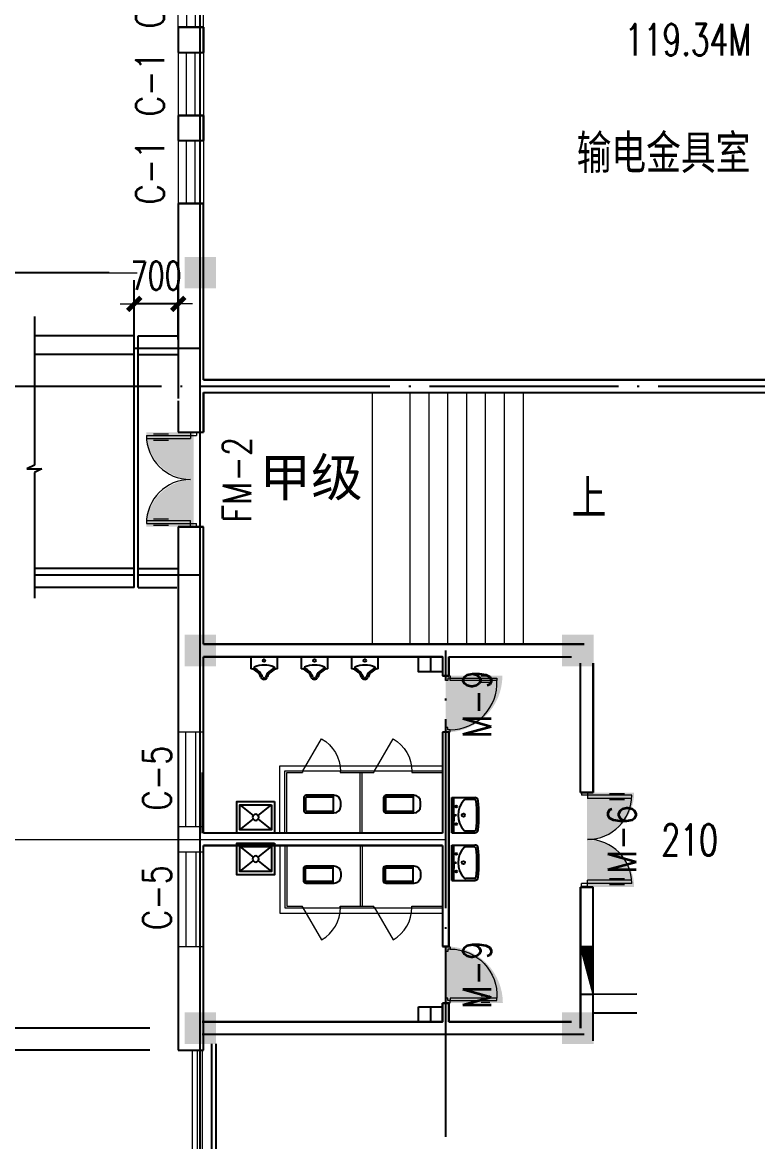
# Model space of a CAD drawing. Extents: x -220435 to 246757, y -381552 to -223577.
# Drawn here: x -38924 to -27240, y -312890 to -295113 of the extents above; entities that cross this region are included whole.
import ezdxf
from ezdxf.enums import TextEntityAlignment as Align

# ---------------------------------------------------------------- set-up
doc = ezdxf.new("R2010")
doc.units = 0
doc.header["$LTSCALE"] = 1500
doc.header["$MEASUREMENT"] = 0
doc.linetypes.add('DASH', pattern=[0.35, 0.25, -0.1])
doc.linetypes.add('DOTE', pattern=[2.42, 2, -0.2, 0.02, -0.2])
doc.layers.get('0').update_dxf_attribs({"linetype": 'CONTINUOUS'})
doc.layers.get('DEFPOINTS').update_dxf_attribs({"linetype": 'CONTINUOUS'})
for name, color, linetype in [('AXIS', 7, 'CONTINUOUS'), ('COLUMN', 7, 'CONTINUOUS'), ('DOTE', 7, 'DOTE'), ('JELIBTLTC', 7, 'CONTINUOUS'), ('LVTRY', 7, 'CONTINUOUS'), ('PUB_WALL', 7, 'CONTINUOUS'), ('STAIR', 7, 'CONTINUOUS'), ('WALL', 7, 'CONTINUOUS'), ('WINDOW_TEXT', 7, 'CONTINUOUS'), ('模压门', 90, 'CONTINUOUS'), ('防火门', 10, 'CONTINUOUS')]:
    doc.layers.add(name, color=color, linetype=linetype)
for name, color, linetype, lineweight in [('PUB_DIM', 7, 'CONTINUOUS', 0), ('WINDOW', 7, 'CONTINUOUS', 0), ('我的', 7, 'CONTINUOUS', 0)]:
    doc.layers.add(name, color=color, linetype=linetype, lineweight=lineweight)
doc.styles.add('_SIMPLEX', font='SIMPLEX.shx', dxfattribs={"width": 0.8})
doc.styles.add('DIM_FONT', font='TXT.shx', dxfattribs={"width": 0.7})
doc.styles.add('HZ4', font='')
doc.styles.add('JELIBTLZX1', font='arial.ttf', dxfattribs={"width": 0.65})
doc.styles.add('SIMPLEX', font='SIMPLEX.SHX')
doc.styles.get('HZ4').set_extended_font_data('SimSun')
doc.dimstyles.new('DIMN150', dxfattribs={"dimscale": 1.5, "dimtxt": 300, "dimasz": 1, "dimexe": 250, "dimexo": 300, "dimgap": 150, "dimtad": 1, "dimdec": 0, "dimzin": 0, "dimdsep": 46, "dimtxsty": 'DIM_FONT', "dimblk": '_DIMX', "dimcen": 0.09, "dimclrt": 7, "dimadec": 0, "dimazin": 0, "dimtfac": 1, "dimtdec": 0, "dimtix": 1, "dimtmove": 2, "dimatfit": 3, "dimldrblk": '_DIMX', "dimfxl": 1, "dimtolj": 1, "dimtzin": 0, "dimarcsym": 0})

# ---------------------------------------------------------------- blocks, each defined once
blk = doc.blocks.new('_DBLK')
blk.add_line((-0.5, 0), (0, -0.866))
blk.add_arc((-0.5, 0), 1, 300, 0)
at = {"layer": 'WINDOW_TEXT', "style": 'SIMPLEX', "flags": 9}
blk.add_attdef('A', text='', height=1, dxfattribs=at).set_placement((0, 1.5), align=Align.MIDDLE)
blk = doc.blocks.new('_GCBLK')
at = {"linetype": 'DASH'}
for p, q in [((-0.5, -0.5), (-0.5, 0.5)), ((0.5, -0.5), (0.5, 0.5)), ((-0.5, 0.2), (0.5, 0.2)), ((-0.5, -0.2), (0.5, -0.2))]:
    blk.add_line(p, q, dxfattribs=at)
at = {"layer": 'WINDOW_TEXT', "style": 'SIMPLEX', "flags": 9}
blk.add_attdef('A', text='', height=1, dxfattribs=at).set_placement((0, 1.5), align=Align.MIDDLE)
blk = doc.blocks.new('_DIMX')
blk.add_line((-150, 0), (150, 0))
at = {"const_width": 50}
blk.add_lwpolyline([(-70, -70), (70, 70)], dxfattribs=at)
blk = doc.blocks.new('*D930')
at = {"layer": 'DEFPOINTS', "color": 0, "lineweight": 20}
for p in [(-37097, -269089), (-46839, -347679), (-37097, -347679)]:
    blk.add_point(p, dxfattribs=at)
at = {"layer": 'PUB_DIM', "color": 0, "lineweight": -2}
for p, q in [((-37547, -269089), (-47214, -269089)), ((-46839, -269091), (-46839, -347678)), ((-37547, -347679), (-47214, -347679))]:
    blk.add_line(p, q, dxfattribs=at)
at = {"layer": 'PUB_DIM', "color": 0, "lineweight": -2, "xscale": 1.5, "yscale": 1.5, "zscale": 1.5}
for p, rotation in [((-46839, -269089), 90), ((-46839, -347679), 270)]:
    blk.add_blockref('_DIMX', p, dxfattribs=dict(at, rotation=rotation))
at = {"layer": 'PUB_DIM', "color": 7, "insert": (-47289, -308384), "char_height": 450, "attachment_point": 5, "rotation": 90, "style": 'DIM_FONT'}
blk.add_mtext('\\A1;78590', dxfattribs=at)
blk = doc.blocks.new('*D876')
at = {"layer": 'DEFPOINTS', "color": 0, "lineweight": 20}
for p in [(-44424, -311089), (-36447, -311089), (-36447, -311439)]:
    blk.add_point(p, dxfattribs=at)
at = {"layer": 'PUB_DIM', "color": 0, "lineweight": -2}
for p, q in [((-36897, -311089), (-44799, -311089)), ((-44424, -311088), (-44424, -311086)), ((-44424, -311439), (-44424, -311089)), ((-36897, -311439), (-44799, -311439)), ((-44424, -311441), (-44424, -311442))]:
    blk.add_line(p, q, dxfattribs=at)
at = {"layer": 'PUB_DIM', "color": 0, "lineweight": -2, "xscale": 1.5, "yscale": 1.5, "zscale": 1.5}
for p, rotation in [((-44424, -311089), 270), ((-44424, -311439), 90)]:
    blk.add_blockref('_DIMX', p, dxfattribs=dict(at, rotation=rotation))
at = {"layer": 'PUB_DIM', "color": 7, "insert": (-44874, -311605), "char_height": 450, "attachment_point": 5, "rotation": 90, "style": 'DIM_FONT'}
blk.add_mtext('\\A1;350', dxfattribs=at)
blk = doc.blocks.new('*D877')
at = {"layer": 'DEFPOINTS', "color": 0, "lineweight": 20}
for p in [(-44424, -311439), (-36447, -311439), (-36447, -316739)]:
    blk.add_point(p, dxfattribs=at)
at = {"layer": 'PUB_DIM', "color": 0, "lineweight": -2}
for p, q in [((-36897, -311439), (-44799, -311439)), ((-44424, -316738), (-44424, -311441)), ((-36897, -316739), (-44799, -316739))]:
    blk.add_line(p, q, dxfattribs=at)
at = {"layer": 'PUB_DIM', "color": 0, "lineweight": -2, "xscale": 1.5, "yscale": 1.5, "zscale": 1.5}
for p, rotation in [((-44424, -311439), 90), ((-44424, -316739), 270)]:
    blk.add_blockref('_DIMX', p, dxfattribs=dict(at, rotation=rotation))
at = {"layer": 'PUB_DIM', "color": 7, "insert": (-44874, -314089), "char_height": 450, "attachment_point": 5, "rotation": 90, "style": 'DIM_FONT'}
blk.add_mtext('\\A1;5300', dxfattribs=at)
blk = doc.blocks.new('*D912')
at = {"layer": 'DEFPOINTS', "color": 0, "lineweight": 20}
for p in [(-37097, -311089), (-45639, -317089), (-37097, -317089)]:
    blk.add_point(p, dxfattribs=at)
at = {"layer": 'PUB_DIM', "color": 0, "lineweight": -2}
for p, q in [((-37547, -311089), (-46014, -311089)), ((-45639, -311091), (-45639, -317088)), ((-37547, -317089), (-46014, -317089))]:
    blk.add_line(p, q, dxfattribs=at)
at = {"layer": 'PUB_DIM', "color": 0, "lineweight": -2, "xscale": 1.5, "yscale": 1.5, "zscale": 1.5}
for p, rotation in [((-45639, -311089), 90), ((-45639, -317089), 270)]:
    blk.add_blockref('_DIMX', p, dxfattribs=dict(at, rotation=rotation))
at = {"layer": 'PUB_DIM', "color": 7, "insert": (-46089, -314089), "char_height": 450, "attachment_point": 5, "rotation": 90, "style": 'DIM_FONT'}
blk.add_mtext('\\A1;6000', dxfattribs=at)
blk = doc.blocks.new('M_A23MCU')
for p, q in [((-0.454, 0.081), (-0.454, 0.905)), ((-0.454, 0.905), (-0.413, 0.905)), ((-0.413, 0.905), (-0.413, 0.081)), ((-0.489, 0.782), (-0.489, 0.624)), ((-0.378, 0.782), (-0.378, 0.624)), ((-0.495, -0.002), (-0.495, 0.081)), ((-0.495, 0.081), (-0.454, 0.081)), ((-0.413, 0.081), (-0.454, 0.081)), ((-0.454, 0.081), (-0.454, 0.039)), ((-0.454, 0.039), (-0.413, 0.039)), ((-0.413, 0.039), (-0.413, -0.002)), ((0.412, 0.039), (0.412, -0.002)), ((0.453, 0.039), (0.412, 0.039)), ((0.453, 0.081), (0.453, 0.039)), ((0.494, 0.081), (0.453, 0.081)), ((0.494, -0.002), (0.494, 0.081)), ((-0.413, -0.002), (-0.495, -0.002)), ((-0.495, -0.002), (-0.495, -0.002)), ((0.412, -0.002), (0.494, -0.002)), ((0.494, -0.002), (0.494, -0.002))]:
    blk.add_line(p, q)
blk.add_arc((-0.372, 0.082), 0.825, 359.9283, 92.866)
blk = doc.blocks.new('_FZH')
blk.add_solid([(-0.5, -0.5), (0.5, -0.5), (-0.5, 0.5), (0.5, 0.5)])
blk = doc.blocks.new('*D776')
at = {"layer": 'DEFPOINTS', "color": 0, "lineweight": 20}
for p in [(-37097, -293089), (-45639, -299089), (-37097, -299089)]:
    blk.add_point(p, dxfattribs=at)
at = {"layer": 'PUB_DIM', "color": 0, "lineweight": -2}
for p, q in [((-37547, -293089), (-46014, -293089)), ((-45639, -293091), (-45639, -299088)), ((-37547, -299089), (-46014, -299089))]:
    blk.add_line(p, q, dxfattribs=at)
at = {"layer": 'PUB_DIM', "color": 0, "lineweight": -2, "xscale": 1.5, "yscale": 1.5, "zscale": 1.5}
for p, rotation in [((-45639, -293089), 90), ((-45639, -299089), 270)]:
    blk.add_blockref('_DIMX', p, dxfattribs=dict(at, rotation=rotation))
at = {"layer": 'PUB_DIM', "color": 7, "insert": (-46089, -296089), "char_height": 450, "attachment_point": 5, "rotation": 90, "style": 'DIM_FONT'}
blk.add_mtext('\\A1;6000', dxfattribs=at)
blk = doc.blocks.new('_LV1')
for p, q in [((-280, 0), (280, 0)), ((-280, 0), (-280, -361)), ((280, 0), (280, -361)), ((-280, -29), (280, -29)), ((0, -29), (-90, -29)), ((-90, -29), (90, -29)), ((-251, -356), (-251, -214)), ((251, -356), (251, -215))]:
    blk.add_line(p, q)
for centre, radius in [((-139, -69), 15), ((1, -182), 24.9), ((0, -57), 8), ((139, -69), 15)]:
    blk.add_circle(centre, radius)
for centre, radius, start, end in [((0, -452), 354, 46.7581, 133.1543), ((-223, -214), 28, 133.1543, 180), ((223, -215), 28, 0, 46.7581), ((-224, -361), 56, 180, 263.481), ((-223, -356), 28, 180, 263.4984), ((0, 1600), 2029, 263.481, 276.519), ((0, 1600), 1997, 263.4984, 276.5122), ((223, -356), 28, 276.5122, 0), ((224, -361), 56, 276.519, 0)]:
    blk.add_arc(centre, radius, start, end)
blk = doc.blocks.new('*D779')
at = {"layer": 'DEFPOINTS', "color": 0, "lineweight": 20}
for p in [(-37147, -299585), (-37147, -300598), (-36447, -300598)]:
    blk.add_point(p, dxfattribs=at)
at = {"layer": 'WINDOW', "color": 0, "lineweight": -2}
for p, q in [((-37147, -300148), (-37147, -299210)), ((-36447, -300148), (-36447, -299210)), ((-37149, -299585), (-37150, -299585)), ((-36447, -299585), (-37147, -299585)), ((-36446, -299585), (-36444, -299585))]:
    blk.add_line(p, q, dxfattribs=at)
at = {"layer": 'WINDOW', "color": 0, "lineweight": -2, "xscale": 1.5, "yscale": 1.5, "zscale": 1.5}
blk.add_blockref('_DIMX', (-37147, -299585), dxfattribs=at)
at = {"layer": 'WINDOW', "color": 0, "lineweight": -2, "xscale": 1.5, "yscale": 1.5, "zscale": 1.5, "rotation": 180}
blk.add_blockref('_DIMX', (-36447, -299585), dxfattribs=at)
at = {"layer": 'WINDOW', "color": 7, "insert": (-36797, -299135), "char_height": 450, "attachment_point": 5, "style": 'DIM_FONT'}
blk.add_mtext('\\A1;700', dxfattribs=at)
blk = doc.blocks.new('M_A20TUI')
for p, q in [((-0.483, 0.396), (-0.483, 0.235)), ((-0.467, 0.471), (-0.467, -0.062)), ((-0.433, 0.47), (-0.433, 0.004)), ((-0.417, 0.396), (-0.417, 0.235)), ((0.417, 0.396), (0.417, 0.235)), ((0.433, 0.47), (0.433, 0.004)), ((0.467, 0.471), (0.467, -0.062)), ((0.483, 0.396), (0.483, 0.235)), ((-0.5, 0.004), (-0.433, 0.004)), ((-0.5, 0.004), (-0.5, -0.062)), ((0.5, 0.004), (0.433, 0.004)), ((0.5, 0.004), (0.5, -0.062)), ((-0.5, -0.062), (-0.467, -0.062)), ((0.5, -0.062), (0.467, -0.062))]:
    blk.add_line(p, q)
for centre, start, end in [((-0.467, 0.004), 0, 90), ((0.467, 0.004), 90, 180)]:
    blk.add_arc(centre, 0.467, start, end)
blk = doc.blocks.new('_LV12')
for p, q in [((-250, -50), (-39, -219)), ((39, -219), (250, -50)), ((-250, -450), (-39, -281)), ((39, -281), (250, -450))]:
    blk.add_line(p, q)
for points in [[(300, -500), (300, 0), (-300, 0), (-300, -500)], [(250, -450), (250, -50), (-250, -50), (-250, -450)]]:
    blk.add_lwpolyline(points, close=True)
blk.add_circle((0, -250), 50)
blk = doc.blocks.new('_LV6')
for p, q in [((-140, -340), (-140, -780)), ((-110, -340), (-110, -770)), ((100, -300), (-100, -300)), ((100, -330), (-100, -330)), ((110, -770), (110, -340)), ((140, -780), (140, -340)), ((140, -770), (-140, -770)), ((-30, -890), (30, -890))]:
    blk.add_line(p, q)
for centre, radius, start, end in [((-100, -340), 40, 90, 180), ((-100, -340), 10, 90, 180), ((100, -340), 40, 0, 90), ((100, -340), 10, 0, 90), ((-30, -780), 110, 180, 270), ((30, -780), 110, 270, 0)]:
    blk.add_arc(centre, radius, start, end)
blk = doc.blocks.new('_LV8')
for p, q in [((-205, 0), (205, 0)), ((-205, -191), (-205, 0)), ((205, 0), (205, -191))]:
    blk.add_line(p, q)
blk.add_circle((0, -60), 20)
for centre, radius, start, end in [((-152, -175), 10, 114.1084, 248.1394), ((5, -526), 395, 66.6675, 114.1084), ((158, -173), 10, 290.4941, 66.6675), ((-243, -391), 203, 19.2639, 79.2894), ((-243, -401), 233, 19.2639, 68.1394), ((0, -306), 54, 199.2639, 269.7777), ((0, -316), 24, 199.2639, 269.4998), ((0, -306), 54, 270.2223, 340.7361), ((0, -316), 24, 270.5002, 340.7361), ((243, -401), 233, 110.4941, 160.7361), ((243, -391), 203, 100.7106, 160.7361)]:
    blk.add_arc(centre, radius, start, end)
blk = doc.blocks.new('_WBLK')
for p, q in [((-0.5, 0.5), (0.5, 0.5)), ((0.5, 0.167), (-0.5, 0.167)), ((0.5, -0.167), (-0.5, -0.167)), ((-0.5, -0.5), (0.5, -0.5))]:
    blk.add_line(p, q)
at = {"layer": 'WINDOW_TEXT', "style": 'SIMPLEX', "flags": 9}
blk.add_attdef('A', text='', height=1, dxfattribs=at).set_placement((0, 1.5), align=Align.MIDDLE)

msp = doc.modelspace()

# ---------------------------------------------------------------- hatches: boundary and pattern name
at = {"linetype": 'ByBlock'}
h = msp.add_hatch(dxfattribs=at)
h.set_pattern_fill('ANSI31', color=256, scale=10, style=0)
h.set_pattern_definition([(45, (67789.2715, -456086.6787), (-0.8838834765, 0.8838834765), [])])
h.paths.add_polyline_path([(-29853.3, -309795.9), (-30053.3, -309795.9), (-29853.3, -310545.9)])
at = {"layer": '模压门'}
for points in [[(-31295.9, -305490, -0.4142136), (-32195.9, -306390), (-32195.9, -305490)], [(-29202.3, -307347.5, -0.4142136), (-29952.3, -308097.5), (-29952.3, -307347.5)], [(-29202.3, -308847.5, 0.4142136), (-29952.3, -308097.5), (-29952.3, -308847.5)], [(-31288.4, -310690, 0.4142136), (-32188.4, -309790), (-32188.4, -310690)]]:
    msp.add_hatch(color=256, dxfattribs=at).paths.add_polyline_path(points)
at = {"layer": '防火门'}
for points in [[(-36953.3, -301625.2, 0.4142136), (-36203.3, -302375.2), (-36203.3, -301625.2)], [(-36953.3, -303125.2, -0.4142136), (-36203.3, -302375.2), (-36203.3, -303125.2)]]:
    msp.add_hatch(color=256, dxfattribs=at).paths.add_polyline_path(points)

# ---------------------------------------------------------------- linework, layer by layer
at = {"linetype": 'ByBlock'}
for p, q in [((-32437.1, -305189.3), (-32437.1, -305429.3)), ((-30053.3, -309795.9), (-29853.3, -310545.9)), ((-29853.3, -310839.3), (-29853.3, -310539.3)), ((-29853.3, -310545.9), (-29159, -310543)), ((-32437.1, -310749.3), (-32437.1, -310989.3)), ((-29852.1, -310845.9), (-29157.8, -310843)), ((-35917.1, -311339.3), (-35917.1, -316739.3)), ((-35847.1, -311339.3), (-35847.1, -316739.3))]:
    msp.add_line(p, q, dxfattribs=at)
for points in [[(-32627.1, -305189.3), (-32247.1, -305189.3), (-32247.1, -305429.3), (-32627.1, -305429.3), (-32627.1, -305189.3)], [(-30053.3, -309795.9), (-30053.3, -310545.9), (-29853.3, -310545.9), (-29853.3, -309795.9), (-30053.3, -309795.9)], [(-32627.1, -310749.3), (-32247.1, -310749.3), (-32247.1, -310989.3), (-32627.1, -310989.3), (-32627.1, -310749.3)]]:
    msp.add_lwpolyline(points, dxfattribs=at)
at = {"layer": 'AXIS'}
for p, q in [((-37147.1, -300089.3), (-38733.2, -300089.3)), ((-37147.1, -303789.3), (-37147.1, -300089.3)), ((-37084.1, -303789.3), (-37084.1, -300089.3)), ((-37084.1, -300089.3), (-36447.1, -300089.3)), ((-37147.1, -300389.3), (-38733.2, -300389.3)), ((-37084.1, -300389.3), (-36447.1, -300389.3)), ((-37147.1, -303789.3), (-38733.2, -303789.3)), ((-37147.1, -304089.3), (-37147.1, -303789.3)), ((-37084.1, -303789.3), (-36447.1, -303789.3)), ((-37084.1, -304089.3), (-37084.1, -303789.3)), ((-38733.2, -303889.3), (-37147.1, -303889.3)), ((-37147.1, -304089.3), (-38733.2, -304089.3)), ((-37084.1, -304089.3), (-36467.1, -304089.3))]:
    msp.add_line(p, q, dxfattribs=at)
at = {"layer": 'DOTE'}
for p, q in [((-36097.1, -348513.9), (-36097.1, -267923.9)), ((-36097.1, -349213.9), (-36097.1, -268623.9)), ((-37147.1, -300289.3), (-36097.1, -300289.3)), ((-39712.1, -300889.3), (-19212.3, -300889.3)), ((-37084.1, -303889.3), (-36097.1, -303889.3)), ((-32197.1, -312812.1), (-32197.1, -305089.3))]:
    msp.add_line(p, q, dxfattribs=at)
at = {"layer": 'PUB_DIM'}
for p, q in [((-48338.8, -299089.3), (-37097.1, -299089.3)), ((-41783.1, -308089.3), (-32197.1, -308089.3)), ((-48338.8, -311089.3), (-37097.1, -311089.3))]:
    msp.add_line(p, q, dxfattribs=at)
at = {"layer": 'PUB_WALL'}
for p, q in [((-36447.1, -295189.3), (-36047.1, -295189.3)), ((-36447.1, -295189.3), (-36447.1, -295589.3)), ((-36447.1, -295189.3), (-36447.1, -295589.3)), ((-36047.1, -295189.3), (-36447.1, -295189.3)), ((-36047.1, -295189.3), (-36047.1, -295589.3)), ((-36047.1, -295589.3), (-36047.1, -295189.3)), ((-36447.1, -295589.3), (-36047.1, -295589.3)), ((-36447.1, -295589.3), (-36047.1, -295589.3)), ((-36447.1, -296589.3), (-36047.1, -296589.3)), ((-36447.1, -296589.3), (-36447.1, -296989.3)), ((-36447.1, -296589.3), (-36447.1, -296989.3)), ((-36047.1, -296589.3), (-36447.1, -296589.3)), ((-36047.1, -296589.3), (-36047.1, -296989.3)), ((-36047.1, -296989.3), (-36047.1, -296589.3)), ((-36447.1, -296989.3), (-36047.1, -296989.3)), ((-36447.1, -296989.3), (-36047.1, -296989.3)), ((-36447.1, -297989.3), (-36447.1, -301089.3)), ((-36447.1, -297989.3), (-36047.1, -297989.3)), ((-36047.1, -297989.3), (-36447.1, -297989.3)), ((-36447.1, -297989.3), (-36447.1, -301089.3)), ((-36047.1, -300789.3), (-36047.1, -297989.3)), ((-36047.1, -300789.3), (-36047.1, -297989.3)), ((-36047.1, -300789.3), (-23197.4, -300789.3)), ((-23197.4, -300789.3), (-36047.1, -300789.3)), ((-36447.1, -301123.9), (-36447.1, -301623.9)), ((-36447.1, -301123.9), (-36447.1, -301623.9)), ((-36047.1, -300989.3), (-23197.4, -300989.3)), ((-36047.1, -300989.3), (-36047.1, -301623.9)), ((-36047.1, -301623.9), (-36047.1, -300989.3)), ((-36047.1, -300989.3), (-23197.4, -300989.3)), ((-36447.1, -301623.9), (-36047.1, -301623.9)), ((-36447.1, -301623.9), (-36047.1, -301623.9)), ((-36447.1, -303123.9), (-36447.1, -311439.3)), ((-36447.1, -303123.9), (-36047.1, -303123.9)), ((-36047.1, -303123.9), (-36447.1, -303123.9)), ((-36447.1, -303123.9), (-36447.1, -311439.3)), ((-36047.1, -304989.3), (-36047.1, -303123.9)), ((-36047.1, -304989.3), (-36047.1, -303123.9)), ((-36047.1, -304989.3), (-29997.1, -304989.3)), ((-29997.1, -304989.3), (-36047.1, -304989.3)), ((-32247.1, -305189.3), (-36047.1, -305189.3)), ((-36047.1, -307989.3), (-36047.1, -305189.3)), ((-36047.1, -307989.3), (-36047.1, -305189.3)), ((-36047.1, -305189.3), (-32247.1, -305189.3)), ((-32247.1, -305189.3), (-32247.1, -305489.3)), ((-32247.1, -305189.3), (-32247.1, -305489.3)), ((-32147.1, -305189.3), (-30197.1, -305189.3)), ((-32147.1, -305189.3), (-32147.1, -305489.3)), ((-32147.1, -305489.3), (-32147.1, -305189.3)), ((-32147.1, -305189.3), (-30197.1, -305189.3)), ((-30053.3, -307347.3), (-30053.3, -305289.3)), ((-30053.3, -307347.3), (-30053.3, -305289.3)), ((-29853.3, -307347.3), (-29853.3, -305289.3)), ((-29853.3, -305289.3), (-29853.3, -307347.3)), ((-32147.1, -305489.3), (-32247.1, -305489.3)), ((-32247.1, -305489.3), (-32147.1, -305489.3)), ((-32247.1, -306389.3), (-32247.1, -307989.3)), ((-32147.1, -306389.3), (-32247.1, -306389.3)), ((-32147.1, -306389.3), (-32247.1, -306389.3)), ((-32247.1, -306389.3), (-32247.1, -307989.3)), ((-32147.1, -306389.3), (-32147.1, -308089.3)), ((-32147.1, -308089.3), (-32147.1, -306389.3)), ((-30053.3, -307347.3), (-29853.3, -307347.3)), ((-29853.3, -307347.3), (-30053.3, -307347.3)), ((-32247.1, -307989.3), (-36047.1, -307989.3)), ((-32247.1, -307989.3), (-36047.1, -307989.3)), ((-36047.1, -311439.3), (-36047.1, -308189.3)), ((-32247.1, -308189.3), (-36047.1, -308189.3)), ((-36047.1, -311439.3), (-36047.1, -308189.3)), ((-36047.1, -308189.3), (-32247.1, -308189.3)), ((-32247.1, -308189.3), (-32247.1, -309789.3)), ((-32247.1, -308189.3), (-32247.1, -309789.3)), ((-32147.1, -308089.3), (-32147.1, -309789.3)), ((-32147.1, -309789.3), (-32147.1, -308089.3)), ((-30053.3, -311089.3), (-30053.3, -308847.3)), ((-30053.3, -308847.3), (-29853.3, -308847.3)), ((-29853.3, -308847.3), (-30053.3, -308847.3)), ((-30053.3, -308847.3), (-30053.3, -311089.3)), ((-29853.3, -311289.3), (-29853.3, -308847.3)), ((-29853.3, -311289.3), (-29853.3, -308847.3)), ((-32147.1, -309789.3), (-32247.1, -309789.3)), ((-32247.1, -309789.3), (-32147.1, -309789.3)), ((-32247.1, -310689.3), (-32247.1, -310989.3)), ((-32147.1, -310689.3), (-32247.1, -310689.3)), ((-32247.1, -310689.3), (-32247.1, -310989.3)), ((-32247.1, -310989.3), (-32247.1, -310689.3)), ((-32247.1, -310689.3), (-32147.1, -310689.3)), ((-32247.1, -310689.3), (-32247.1, -310989.3)), ((-32147.1, -310989.3), (-32147.1, -310689.3)), ((-32147.1, -310689.3), (-32147.1, -310989.3)), ((-32247.1, -310989.3), (-36067.1, -310989.3)), ((-36067.1, -310989.3), (-32247.1, -310989.3)), ((-30197.1, -310989.3), (-32147.1, -310989.3)), ((-32147.1, -310989.3), (-30197.1, -310989.3)), ((-29997.1, -311189.3), (-36067.1, -311189.3)), ((-29997.1, -311189.3), (-36067.1, -311189.3)), ((-36447.1, -311439.3), (-36047.1, -311439.3)), ((-36447.1, -311439.3), (-36047.1, -311439.3))]:
    msp.add_line(p, q, dxfattribs=at)
at = {"layer": 'STAIR'}
for p, q in [((-38733.2, -299785.5), (-38733.2, -302143.2)), ((-38733.2, -302143.2), (-38853.2, -302203.2)), ((-38853.2, -302203.2), (-38613.2, -302203.2)), ((-38613.2, -302203.2), (-38733.2, -302263.2)), ((-38733.2, -302263.2), (-38733.2, -304260.8))]:
    msp.add_line(p, q, dxfattribs=at)
at = {"layer": 'WALL'}
for p, q in [((-36447.1, -295189.3), (-36047.1, -295189.3)), ((-36447.1, -295189.3), (-36447.1, -295589.3)), ((-36047.1, -295189.3), (-36047.1, -295589.3)), ((-36447.1, -295589.3), (-36047.1, -295589.3)), ((-36447.1, -296589.3), (-36047.1, -296589.3)), ((-36447.1, -296589.3), (-36447.1, -296989.3)), ((-36047.1, -296589.3), (-36047.1, -296989.3)), ((-36447.1, -296989.3), (-36047.1, -296989.3)), ((-36447.1, -297989.3), (-36447.1, -301089.3)), ((-36447.1, -297989.3), (-36047.1, -297989.3)), ((-36047.1, -300789.3), (-36047.1, -297989.3)), ((-36047.1, -300789.3), (-23197.4, -300789.3)), ((-36447.1, -301123.9), (-36447.1, -301623.9)), ((-36047.1, -300989.3), (-23197.4, -300989.3)), ((-36047.1, -300989.3), (-36047.1, -301623.9)), ((-36447.1, -301623.9), (-36047.1, -301623.9)), ((-36447.1, -303123.9), (-36447.1, -311439.3)), ((-36447.1, -303123.9), (-36047.1, -303123.9)), ((-36047.1, -304989.3), (-36047.1, -303123.9)), ((-36047.1, -304989.3), (-29997.1, -304989.3)), ((-32247.1, -305189.3), (-36047.1, -305189.3)), ((-36047.1, -307989.3), (-36047.1, -305189.3)), ((-32247.1, -305189.3), (-32247.1, -305489.3)), ((-32147.1, -305189.3), (-30197.1, -305189.3)), ((-32147.1, -305189.3), (-32147.1, -305489.3)), ((-30053.3, -307347.3), (-30053.3, -305289.3)), ((-29853.3, -307347.3), (-29853.3, -305289.3)), ((-32147.1, -305489.3), (-32247.1, -305489.3)), ((-32247.1, -306389.3), (-32247.1, -307989.3)), ((-32147.1, -306389.3), (-32247.1, -306389.3)), ((-32147.1, -306389.3), (-32147.1, -308089.3)), ((-30053.3, -307347.3), (-29853.3, -307347.3)), ((-32247.1, -307989.3), (-36047.1, -307989.3)), ((-36047.1, -311439.3), (-36047.1, -308189.3)), ((-32247.1, -308189.3), (-36047.1, -308189.3)), ((-32247.1, -308189.3), (-32247.1, -309789.3)), ((-32147.1, -308089.3), (-32147.1, -309789.3)), ((-30053.3, -311089.3), (-30053.3, -308847.3)), ((-30053.3, -308847.3), (-29853.3, -308847.3)), ((-29853.3, -311289.3), (-29853.3, -308847.3)), ((-32147.1, -309789.3), (-32247.1, -309789.3)), ((-32247.1, -310689.3), (-32247.1, -310989.3)), ((-32147.1, -310689.3), (-32247.1, -310689.3)), ((-32247.1, -310689.3), (-32247.1, -310989.3)), ((-32147.1, -310689.3), (-32147.1, -310989.3)), ((-32247.1, -310989.3), (-36067.1, -310989.3)), ((-32147.1, -310989.3), (-30197.1, -310989.3)), ((-29997.1, -311189.3), (-36067.1, -311189.3)), ((-36447.1, -311439.3), (-36047.1, -311439.3))]:
    msp.add_line(p, q, dxfattribs=at)
at = {"layer": 'WINDOW'}
for p, q in [((-33367.1, -300989.3), (-33367.1, -304989.3)), ((-32767.1, -300989.3), (-32767.1, -304989.3)), ((-32467.1, -300989.3), (-32467.1, -304989.3)), ((-32167.1, -300989.3), (-32167.1, -304989.3)), ((-31867.1, -300989.3), (-31867.1, -304989.3)), ((-31567.1, -300989.3), (-31567.1, -304989.3)), ((-31267.1, -300989.3), (-31267.1, -304989.3)), ((-30967.1, -300989.3), (-30967.1, -304989.3)), ((-34833.6, -307989.3), (-34833.6, -306919.3)), ((-34833.6, -306919.3), (-32247.1, -306919.3)), ((-34753.6, -307989.3), (-34753.6, -306999.3)), ((-34753.6, -306999.3), (-32247.1, -306999.3)), ((-34473.4, -306999.3), (-34473.4, -307029.3)), ((-33873.4, -306999.3), (-33873.4, -307029.3)), ((-33336.8, -306999.3), (-33336.8, -307029.3)), ((-32736.8, -306999.3), (-32736.8, -307029.3)), ((-36067.1, -307989.3), (-36067.1, -307029.3)), ((-34723.6, -307989.3), (-34723.6, -307029.3)), ((-34723.6, -307029.3), (-34473.4, -307029.3)), ((-33873.4, -307029.3), (-33336.8, -307029.3)), ((-33553.6, -307989.3), (-33553.6, -307029.3)), ((-33523.6, -307989.3), (-33523.6, -307029.3)), ((-32736.8, -307029.3), (-32247.1, -307029.3)), ((-34833.6, -308189.3), (-34833.6, -309259.3)), ((-34753.6, -308189.3), (-34753.6, -309179.3)), ((-34723.6, -308189.3), (-34723.6, -309149.3)), ((-33553.6, -308189.3), (-33553.6, -309149.3)), ((-33523.6, -308189.3), (-33523.6, -309149.3)), ((-34833.6, -309259.3), (-32247.1, -309259.3)), ((-34753.6, -309179.3), (-32247.1, -309179.3)), ((-34723.6, -309149.3), (-34473.4, -309149.3)), ((-34473.4, -309179.3), (-34473.4, -309149.3)), ((-33873.4, -309179.3), (-33873.4, -309149.3)), ((-33873.4, -309149.3), (-33336.8, -309149.3)), ((-33336.8, -309179.3), (-33336.8, -309149.3)), ((-32736.8, -309149.3), (-32247.1, -309149.3)), ((-32736.8, -309179.3), (-32736.8, -309149.3)), ((-36227.1, -311439.3), (-36227.1, -316739.3)), ((-36147.1, -311439.3), (-36147.1, -316739.3)), ((-36067.1, -311439.3), (-36067.1, -316739.3))]:
    msp.add_line(p, q, dxfattribs=at)

# ---------------------------------------------------------------- block references
at = {"layer": 'COLUMN', "xscale": 500, "yscale": 500, "zscale": 500}
for p in [(-36097.1, -299089.3), (-36097.1, -305089.3), (-30097.1, -305089.3), (-36097.1, -311089.3), (-30097.1, -311089.3)]:
    msp.add_blockref('_FZH', p, dxfattribs=at)
at = {"layer": 'LVTRY'}
for p in [(-35082.5, -305189.3), (-34282.5, -305189.3), (-33482.5, -305189.3)]:
    msp.add_blockref('_LV8', p, dxfattribs=at)
at = {"layer": 'LVTRY', "xscale": -1}
for name, p, rotation in [('_LV12', (-35215.6, -307989.3), 180), ('_LV12', (-35215.6, -308651.4), 180), ('_LV6', (-34753.6, -308649.5), 90), ('_LV6', (-33485.1, -308649.5), 90)]:
    msp.add_blockref(name, p, dxfattribs=dict(at, rotation=rotation))
at = {"layer": 'LVTRY', "rotation": 90}
for name, p in [('_LV6', (-34753.6, -307529.2)), ('_LV6', (-33485.1, -307529.2)), ('_LV1', (-32097.1, -307706.5)), ('_LV1', (-32097.1, -308460.1))]:
    msp.add_blockref(name, p, dxfattribs=at)
at = {"layer": 'WINDOW'}
ref = msp.add_blockref('_WBLK', (-36247.1, -294689.3), dxfattribs=dict(at, xscale=1000, yscale=400, zscale=1000, rotation=90))
ref.add_attrib('A', 'C-1', dxfattribs={"layer": 'WINDOW_TEXT', "height": 450, "rotation": 90, "style": '_SIMPLEX', "width": 0.8, "flags": 8}).set_placement((-36897.1, -294689.3), align=Align.MIDDLE)
ref = msp.add_blockref('_WBLK', (-36247.1, -296089.3), dxfattribs=dict(at, xscale=1000, yscale=400, zscale=1000, rotation=270))
ref.add_attrib('A', 'C-1', dxfattribs={"layer": 'WINDOW_TEXT', "height": 450, "rotation": 90, "style": '_SIMPLEX', "width": 0.8, "flags": 8}).set_placement((-36897.1, -296089.3), align=Align.MIDDLE)
ref = msp.add_blockref('_WBLK', (-36247.1, -297489.3), dxfattribs=dict(at, xscale=1000, yscale=400, zscale=1000, rotation=270))
ref.add_attrib('A', 'C-1', dxfattribs={"layer": 'WINDOW_TEXT', "height": 450, "rotation": 90, "style": '_SIMPLEX', "width": 0.8, "flags": 8}).set_placement((-36897.1, -297489.3), align=Align.MIDDLE)
ref = msp.add_blockref('M_A20TUI', (-36247.1, -302373.9), dxfattribs=dict(at, xscale=1500, yscale=1500, zscale=1500, rotation=90))
ref.add_attrib('A', 'FM-2', dxfattribs={"layer": 'WINDOW_TEXT', "height": 450, "rotation": 90, "style": '_SIMPLEX', "width": 0.8, "flags": 8}).set_placement((-35512.3, -302373.9), align=Align.MIDDLE)
ref = msp.add_blockref('M_A23MCU', (-32197.1, -305939.3), dxfattribs=dict(at, xscale=900, yscale=900, zscale=900, rotation=270))
ref.add_attrib('A', 'M-9', dxfattribs={"layer": 'WINDOW_TEXT', "height": 450, "rotation": 90, "style": '_SIMPLEX', "width": 0.8, "flags": 8}).set_placement((-31697.1, -305939.3), align=Align.MIDDLE)
for name, p, xscale, yscale, zscale, rotation in [('_GCBLK', (-36247.1, -307139.3), 1500, 400, 1500, 90), ('_DBLK', (-34170.1, -307011.1), -600, 600, 600, 180), ('_DBLK', (-33033.5, -307011.1), -600, 600, 600, 180), ('_GCBLK', (-36247.1, -309039.3), 1500, 400, 1500, 270)]:
    msp.add_blockref(name, p, dxfattribs=dict(at, xscale=xscale, yscale=yscale, zscale=zscale, rotation=rotation))
ref = msp.add_blockref('M_A20TUI', (-29947, -308089.4), dxfattribs=dict(at, xscale=1500, yscale=1500, zscale=1500, rotation=270))
ref.add_attrib('A', 'M-6', dxfattribs={"layer": 'WINDOW_TEXT', "height": 450, "rotation": 90, "style": '_SIMPLEX', "width": 0.8, "flags": 8}).set_placement((-29397, -308089.4), align=Align.MIDDLE)
at = {"layer": 'WINDOW', "xscale": 600, "yscale": 600, "zscale": 600}
for p in [(-34170.1, -309167.5), (-33033.5, -309167.5)]:
    msp.add_blockref('_DBLK', p, dxfattribs=at)
at = {"layer": 'WINDOW'}
ref = msp.add_blockref('M_A23MCU', (-32197.1, -310239.3), dxfattribs=dict(at, xscale=-900, yscale=900, zscale=900, rotation=270))
ref.add_attrib('A', 'M-9', dxfattribs={"layer": 'WINDOW_TEXT', "height": 450, "rotation": 90, "style": '_SIMPLEX', "width": 0.8, "flags": 8}).set_placement((-31697.1, -310239.3), align=Align.MIDDLE)

# ---------------------------------------------------------------- texts
at = {"layer": 'JELIBTLTC', "style": 'JELIBTLZX1', "width": 0.75}
for s, p in [('输电金具室', (-30116.7, -297446.6)), ('上', (-30198.1, -302923.6))]:
    msp.add_text(s, height=540, dxfattribs=at).set_placement(p)
at = {"layer": 'WINDOW', "style": 'SIMPLEX', "width": 0.8}
for p in [(-36559.5, -307631.8), (-36559.5, -309531.8)]:
    msp.add_text('C-5', height=450, rotation=90, dxfattribs=at).set_placement(p)
at = {"layer": '我的', "linetype": 'ByBlock', "lineweight": 20, "char_height": 500, "attachment_point": 1, "style": 'DIM_FONT'}
for s, insert, width in [('{\\C3;119.34M}', (-29353.1, -295136.5), 2319.813), ('{\\C1;210}', (-28771.3, -307848), 1460.707)]:
    msp.add_mtext(s, dxfattribs=dict(at, insert=insert, width=width))
at = {"layer": '防火门', "insert": (-35153.5, -302038.3), "char_height": 600, "width": 511116, "attachment_point": 1, "style": 'HZ4'}
msp.add_mtext('甲级', dxfattribs=at)

# ---------------------------------------------------------------- dimensions: what is measured, and where the dimension line sits
at = {"layer": 'PUB_DIM'}
for p1, p2, distance, picture, middle in [((-37097.1, -269089.3), (-37097.1, -347679.3), -9741.7, '*D930', (-47288.8, -308384.3)), ((-36447.1, -316739.3), (-36447.1, -311439.3), 7977, '*D877', (-44874, -314089.3))]:
    dim = msp.add_aligned_dim(p1=p1, p2=p2, distance=distance, dimstyle='DIMN150', dxfattribs=at)
    dim.commit()
    dim.dimension.update_dxf_attribs({"geometry": picture, "text_midpoint": middle})
for base, p1, p2, picture, middle in [((-45638.8, -299089.3), (-37097.1, -293089.3), (-37097.1, -299089.3), '*D776', (-46088.8, -296089.3)), ((-45638.8, -317089.3), (-37097.1, -311089.3), (-37097.1, -317089.3), '*D912', (-46088.8, -314089.3))]:
    dim = msp.add_linear_dim(base=base, p1=p1, p2=p2, angle=90, dimstyle='DIMN150', dxfattribs=at)
    dim.commit()
    dim.dimension.update_dxf_attribs({"geometry": picture, "text_midpoint": middle})
dim = msp.add_linear_dim(base=(-44424, -311089.3), p1=(-36447.1, -311439.3), p2=(-36447.1, -311089.3), angle=90, dimstyle='DIMN150', dxfattribs=at)
dim.commit()
dim.dimension.update_dxf_attribs({"geometry": '*D876', "text_midpoint": (-44874, -311604.5), "dimtype": 161})
at = {"layer": 'WINDOW'}
dim = msp.add_linear_dim(base=(-37147.1, -299584.7), p1=(-36447.1, -300597.8), p2=(-37147.1, -300597.8), dimstyle='DIMN150', dxfattribs=at)
dim.commit()
dim.dimension.update_dxf_attribs({"geometry": '*D779', "text_midpoint": (-36797.1, -299134.7)})

doc.saveas('drawing.dxf')
